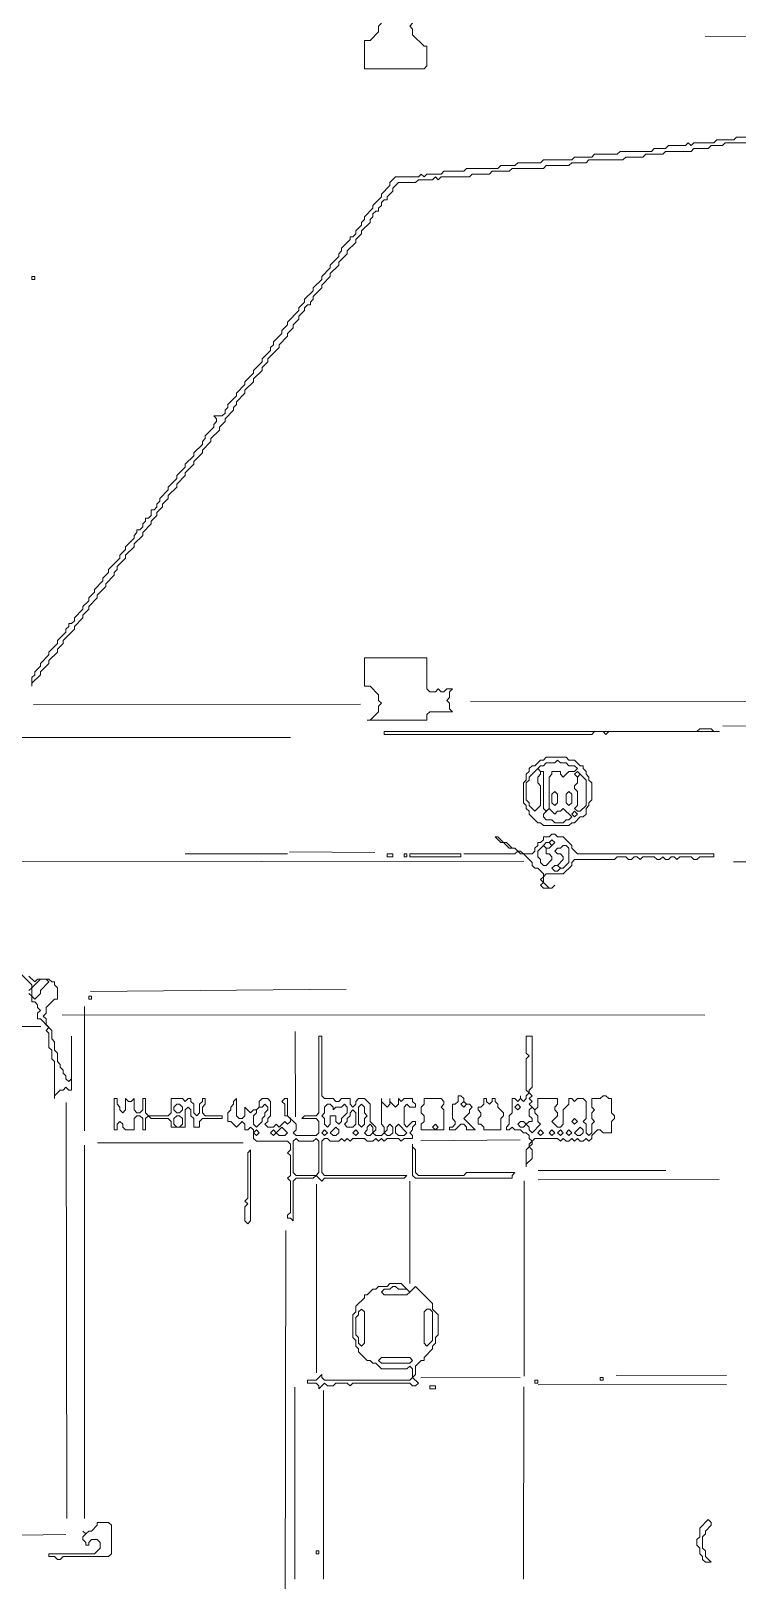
# Model space of a CAD drawing. Extents: x 12 to 2459, y 13 to 1740.
# Drawn here: x 985 to 1233, y 549 to 1094 of the extents above; entities that cross this region are included whole.
import ezdxf

# ---------------------------------------------------------------- set-up
doc = ezdxf.new("R2010")
doc.units = 0
for name, color, linetype, lineweight in [('TEXT_FALLBACK_OUTLINE', 2, 'Continuous', 0), ('TRACE_CURVE', 6, 'Continuous', 0), ('TRACE_STRAIGHT', 5, 'Continuous', 0), ('TRACE_TEXT_SYMBOL', 6, 'Continuous', 0)]:
    doc.layers.add(name, color=color, linetype=linetype, lineweight=lineweight)

msp = doc.modelspace()

# ---------------------------------------------------------------- linework, layer by layer
at = {"layer": 'TEXT_FALLBACK_OUTLINE', "color": 2}
for points in [[(1135, 720), (1135, 718), (1134, 717), (1133, 717), (1133, 712), (1134, 711), (1134, 710), (1133, 709), (1132, 709), (1132, 708), (1134, 708), (1136, 710), (1137, 710), (1138, 709), (1138, 708), (1141, 708), (1137, 712), (1139, 714), (1139, 715), (1140, 716), (1139, 717), (1138, 717), (1137, 718), (1137, 719), (1136, 720)], [(1123, 719), (1123, 717), (1122, 716), (1122, 714), (1123, 713), (1123, 711), (1122, 710), (1122, 708), (1130, 708), (1130, 715), (1129, 716), (1130, 717), (1130, 718), (1129, 719)], [(1136, 717), (1137, 718), (1138, 717), (1137, 716)], [(1144, 719), (1144, 717), (1143, 716), (1142, 716), (1142, 715), (1143, 714), (1143, 713), (1142, 712), (1142, 710), (1143, 710), (1144, 709), (1144, 708), (1150, 708), (1150, 712), (1151, 713), (1151, 714), (1149, 716), (1149, 717), (1148, 718), (1148, 719), (1147, 719), (1147, 718), (1146, 717), (1145, 718), (1145, 719)], [(1126, 709), (1127, 710), (1128, 709), (1127, 708)], [(1119, 703), (1119, 692), (1120, 691), (1154, 691), (1154, 692), (1155, 693), (1138, 693), (1137, 692), (1121, 692), (1120, 693), (1120, 701), (1119, 702)]]:
    msp.add_lwpolyline(points, close=True, dxfattribs=at)
at = {"layer": 'TRACE_CURVE', "color": 6}
for points in [[(1240, 1057), (1233, 1057), (1232, 1056), (1226, 1056), (1225, 1055), (1218, 1055), (1217, 1054), (1216, 1055), (1215, 1054), (1209, 1054), (1208, 1053), (1204, 1053), (1203, 1052), (1192, 1052), (1191, 1051), (1183, 1051), (1182, 1050), (1176, 1050), (1175, 1049), (1165, 1049), (1164, 1048), (1156, 1048), (1155, 1047), (1150, 1047), (1149, 1046), (1138, 1046), (1137, 1045), (1130, 1045), (1129, 1044), (1124, 1044), (1123, 1043), (1122, 1044), (1121, 1043), (1113, 1043), (1111, 1041), (1111, 1040), (1108, 1037), (1108, 1036), (1105, 1033), (1105, 1032), (1102, 1029), (1102, 1028), (1101, 1027), (1101, 1026), (1099, 1024), (1099, 1023), (1098, 1022), (1097, 1022), (1097, 1021), (1094, 1018), (1094, 1017), (1093, 1016), (1093, 1015), (1090, 1012), (1090, 1011), (1087, 1008), (1087, 1007), (1084, 1004), (1084, 1003), (1081, 1000), (1081, 999), (1079, 997), (1079, 996)], [(1112, 1038), (1112, 1039), (1114, 1041), (1120, 1041), (1121, 1042), (1126, 1042), (1127, 1043), (1128, 1042), (1129, 1043), (1139, 1043), (1140, 1044), (1146, 1044), (1147, 1045), (1153, 1045), (1154, 1046), (1165, 1046), (1166, 1047), (1174, 1047), (1175, 1048), (1180, 1048), (1181, 1049), (1193, 1049), (1194, 1050), (1200, 1050), (1201, 1051), (1207, 1051), (1208, 1052), (1217, 1052), (1218, 1053), (1223, 1053), (1224, 1054), (1228, 1054), (1229, 1055), (1242, 1055)], [(1039, 938), (1039, 939), (1042, 942), (1042, 943), (1045, 946), (1045, 947), (1048, 950), (1048, 951), (1051, 954), (1051, 955), (1053, 957), (1053, 958), (1056, 961), (1056, 962), (1057, 963), (1057, 964), (1060, 967), (1060, 968), (1063, 971), (1063, 972), (1066, 975), (1066, 976), (1068, 978), (1068, 979), (1072, 983), (1072, 984), (1075, 987), (1075, 988), (1077, 990), (1077, 991), (1079, 993), (1079, 994), (1081, 996), (1081, 997), (1082, 998), (1083, 998), (1083, 999), (1084, 1000), (1084, 1001), (1087, 1004), (1087, 1005), (1090, 1008), (1090, 1009), (1093, 1012), (1093, 1013), (1096, 1016), (1096, 1017), (1099, 1020), (1099, 1021), (1101, 1023), (1101, 1024), (1104, 1027), (1104, 1028), (1105, 1029), (1105, 1030), (1106, 1031), (1107, 1031), (1107, 1032), (1108, 1033), (1108, 1034), (1109, 1035), (1110, 1035), (1110, 1036), (1112, 1038)], [(1079, 996), (1075, 992), (1075, 991), (1073, 989), (1073, 988), (1070, 985), (1070, 984), (1069, 983), (1069, 982), (1066, 979), (1066, 978), (1063, 975), (1063, 974), (1060, 971), (1060, 970), (1057, 967), (1057, 966), (1054, 963), (1054, 962), (1053, 961), (1053, 960), (1052, 959), (1049, 959), (1050, 958), (1050, 957), (1049, 956), (1049, 955), (1046, 952), (1046, 951), (1045, 950), (1045, 949), (1042, 946), (1042, 945), (1039, 942), (1039, 941), (1036, 938), (1036, 937), (1033, 934), (1033, 933), (1030, 930), (1030, 929), (1029, 928), (1029, 927), (1028, 926), (1027, 926), (1027, 924), (1026, 923), (1025, 923), (1025, 922), (1024, 921), (1024, 920), (1023, 919), (1022, 919), (1022, 918), (1021, 917), (1021, 916), (1018, 913), (1018, 912), (1016, 910), (1016, 909), (1012, 905), (1012, 904), (1010, 902), (1010, 901)], [(1010, 901), (1007, 898), (1007, 897), (1005, 895), (1005, 894), (1003, 892), (1003, 891), (1000, 888), (1000, 887), (999, 886), (998, 886), (998, 885), (997, 884), (997, 883), (994, 880), (994, 879), (991, 876), (991, 875), (988, 872), (988, 871), (986, 869), (986, 868), (985, 867), (985, 864), (985, 865), (988, 868), (988, 869), (991, 872), (991, 873), (994, 876), (994, 877), (996, 879), (996, 880), (1000, 884), (1000, 885), (1003, 888), (1003, 889), (1005, 891), (1005, 892), (1008, 895), (1008, 896), (1011, 899), (1011, 900), (1014, 903), (1014, 904), (1015, 905), (1015, 906), (1018, 909), (1018, 910), (1021, 913), (1021, 914), (1024, 917), (1024, 918), (1027, 921), (1027, 922), (1029, 924), (1029, 925), (1031, 927), (1031, 928), (1033, 930), (1033, 931), (1036, 934), (1036, 935), (1039, 938)], [(978, 766), (985, 759), (985, 758), (984, 757)], [(984, 756), (985, 755), (985, 753), (986, 753), (987, 752), (987, 751), (988, 750), (987, 749), (987, 747), (988, 747), (991, 744), (990, 743), (991, 742), (991, 737), (992, 736), (992, 733), (993, 732), (993, 719), (993, 720), (995, 722), (996, 722), (997, 723), (998, 722), (999, 722), (999, 741), (999, 726), (998, 725), (997, 726), (997, 727), (996, 728), (996, 729), (995, 730), (995, 731), (994, 732), (994, 735), (993, 736), (993, 739), (992, 740), (992, 743), (990, 745), (990, 747), (989, 748), (990, 749), (990, 751), (993, 754), (994, 754), (994, 758), (993, 759), (993, 760), (992, 760), (991, 761), (987, 761), (986, 760), (984, 762)]]:
    msp.add_lwpolyline(points, dxfattribs=at)
msp.add_lwpolyline([(988, 761), (990, 761), (991, 760), (988, 757), (988, 756), (986, 754), (985, 755), (985, 758)], close=True, dxfattribs=at)
at = {"layer": 'TRACE_STRAIGHT', "color": 5}
for p, q in [((1221.89, 1092.47), (1283.14, 1091.77)), ((985.63, 857.6), (1100.63, 857.62)), ((1139.38, 858.65), (1288.13, 858.73)), ((1228.12, 850.01), (1266.88, 849.76)), ((974, 846), (1076, 846)), ((944.37, 802.27), (1158.13, 802.42)), ((1039, 805), (1075, 805)), ((1075.61, 805.7), (1105.64, 805.48)), ((1231.88, 802.18), (1380.63, 802.79)), ((1005.62, 756.63), (1095.64, 757.48)), ((995.62, 748.42), (1221.87, 748.37)), ((1003.51, 707.62), (1003.53, 751.37)), ((945.62, 744.37), (988.13, 744.35)), ((1077.61, 742.63), (1077.75, 712.62)), ((997.1, 717.63), (997.37, 571.37)), ((1008.12, 703.49), (1059.38, 703.5)), ((1121.87, 704.17), (1156.89, 704.48)), ((1003.51, 702.62), (1003.53, 571.37)), ((1163.12, 693.72), (1208.13, 693.76)), ((1085.14, 688.88), (1085.14, 622.62)), ((1118, 690), (1118, 654)), ((1158.26, 621.38), (1158.28, 690.13)), ((1163.12, 690.5), (1226.88, 690.55)), ((1074.05, 415.12), (1074.32, 672.62)), ((1190.62, 621.78), (1229.38, 621.72)), ((1077.51, 550.12), (1077.54, 617.62)), ((1087.64, 550.12), (1087.66, 616.38)), ((1121.87, 620.88), (1156.88, 620.91)), ((1157.97, 550.13), (1158.17, 617.63)), ((1163.12, 618.38), (1229.38, 618.47)), ((895.66, 564.56), (996.91, 565.75))]:
    msp.add_line(p, q, dxfattribs=at)
at = {"layer": 'TRACE_TEXT_SYMBOL', "color": 6}
for points in [[(1103, 1103), (1104, 1103), (1107, 1100), (1107, 1098), (1108, 1097), (1107, 1096), (1107, 1094), (1104, 1091), (1102, 1091), (1102, 1081), (1123, 1081), (1124, 1082), (1124, 1089), (1123, 1089), (1119, 1093), (1119, 1095), (1118, 1096), (1119, 1097), (1119, 1099), (1123, 1103)], [(985, 1008), (986, 1008), (986, 1007), (985, 1007)], [(1102, 874), (1102, 864), (1104, 864), (1107, 861), (1107, 859), (1108, 858), (1107, 857), (1107, 855), (1104, 852), (1103, 852), (1124, 852), (1124, 854), (1125, 855), (1133, 855), (1132, 856), (1132, 858), (1131, 859), (1132, 860), (1132, 862), (1133, 863), (1131, 863), (1130, 862), (1129, 862), (1128, 863), (1127, 862), (1125, 862), (1124, 863), (1124, 874)], [(1220, 849), (1219, 848), (1109, 848), (1109, 847), (1182, 847), (1183, 848), (1186, 848), (1187, 847), (1188, 848), (1227, 848), (1225, 848), (1224, 849)], [(1166, 839), (1165, 838), (1164, 838), (1162, 836), (1161, 836), (1160, 835), (1160, 834), (1159, 833), (1159, 831), (1158, 830), (1158, 823), (1159, 822), (1159, 821), (1160, 820), (1160, 819), (1163, 816), (1164, 816), (1165, 815), (1174, 815), (1175, 816), (1176, 816), (1178, 818), (1179, 818), (1180, 819), (1180, 821), (1181, 822), (1181, 823), (1182, 824), (1182, 830), (1181, 831), (1181, 832), (1180, 833), (1180, 834), (1179, 835), (1179, 836), (1178, 836), (1176, 838), (1174, 838), (1173, 839)], [(1163, 835), (1164, 834), (1164, 833), (1163, 832), (1163, 830), (1164, 829), (1164, 822), (1162, 820), (1160, 822), (1160, 823), (1159, 824), (1159, 830), (1160, 831), (1160, 832)], [(1169, 837), (1170, 838), (1171, 837), (1173, 837), (1174, 836), (1176, 836), (1177, 835), (1176, 834), (1174, 834), (1172, 832), (1171, 833), (1171, 834), (1168, 834), (1168, 833), (1167, 832), (1167, 821), (1166, 820), (1165, 821), (1165, 834), (1164, 834), (1163, 835), (1164, 836), (1165, 836), (1166, 837)], [(1176, 833), (1177, 834), (1178, 833), (1177, 832)], [(1177, 832), (1178, 833), (1180, 831), (1180, 822), (1178, 820), (1177, 820), (1176, 821), (1177, 822), (1177, 827), (1176, 828), (1176, 829), (1177, 830)], [(1168, 826), (1169, 827), (1170, 826), (1170, 823), (1169, 822), (1168, 823)], [(1173, 826), (1174, 827), (1175, 826), (1175, 823), (1174, 822), (1173, 823)], [(1167, 821), (1169, 819), (1170, 820), (1171, 820), (1172, 821), (1175, 818), (1174, 817), (1173, 817), (1172, 816), (1169, 816), (1168, 817), (1166, 817), (1165, 818), (1165, 819)], [(1175, 819), (1176, 820), (1177, 819), (1176, 818)], [(1165, 808), (1166, 807), (1166, 805), (1167, 805), (1168, 804), (1168, 803), (1166, 801), (1165, 801), (1164, 802), (1164, 803), (1163, 804), (1163, 806)], [(1165, 808), (1166, 809), (1167, 809), (1168, 808), (1167, 807), (1166, 807)], [(1167, 809), (1168, 810), (1169, 809), (1168, 808)], [(1171, 807), (1172, 808), (1173, 808), (1174, 807), (1174, 802), (1172, 800), (1171, 800), (1170, 801), (1172, 803), (1172, 804), (1171, 805), (1170, 805), (1169, 806), (1170, 807)], [(1110, 805), (1112, 805), (1112, 804), (1110, 804)], [(1116, 805), (1117, 805), (1117, 804), (1116, 804)], [(1118, 805), (1136, 805), (1136, 804), (1118, 804)], [(1168, 800), (1169, 801), (1170, 801), (1171, 800), (1170, 799), (1169, 799)], [(1005, 755), (1006, 755), (1006, 754), (1005, 754)], [(1035, 716), (1036, 717), (1037, 717), (1038, 716), (1038, 715), (1037, 714), (1036, 714), (1035, 715)], [(1066, 716), (1067, 717), (1068, 716), (1068, 715), (1067, 714), (1067, 713), (1066, 712), (1066, 711), (1064, 709), (1063, 710), (1063, 713), (1064, 714), (1064, 715), (1065, 716)], [(1088, 716), (1089, 717), (1090, 717), (1091, 716), (1091, 715), (1092, 716), (1094, 716), (1095, 717), (1096, 716), (1096, 714), (1094, 712), (1094, 711), (1093, 710), (1092, 711), (1092, 713), (1090, 713), (1090, 710), (1089, 709), (1088, 710), (1088, 712), (1087, 713), (1088, 714)], [(1097, 714), (1098, 715), (1099, 714), (1099, 710), (1098, 709), (1096, 709), (1095, 710), (1096, 711), (1096, 712), (1097, 713)], [(1100, 716), (1101, 717), (1102, 716), (1102, 714), (1103, 713), (1102, 712), (1102, 710), (1101, 709), (1100, 710)], [(1155, 716), (1156, 717), (1157, 716), (1156, 715)], [(1160, 715), (1161, 716), (1162, 715), (1162, 714), (1163, 713), (1163, 711), (1164, 710), (1161, 707), (1160, 708), (1160, 709), (1159, 710), (1160, 711), (1161, 711), (1161, 712), (1160, 713)], [(1035, 712), (1036, 713), (1037, 713), (1038, 712), (1038, 710), (1037, 709), (1036, 709), (1035, 710)], [(1073, 709), (1075, 707), (1074, 706), (1072, 706), (1071, 707)], [(1092, 709), (1093, 708), (1093, 707), (1092, 706), (1091, 706), (1090, 707)], [(1103, 709), (1104, 710), (1105, 709), (1105, 707), (1104, 706), (1103, 706), (1102, 707), (1103, 708)], [(1110, 709), (1111, 710), (1112, 709), (1112, 707), (1111, 706), (1110, 706), (1109, 707), (1110, 708)], [(1113, 709), (1114, 710), (1117, 707), (1116, 706), (1114, 706), (1113, 707)], [(1156, 710), (1157, 711), (1158, 711), (1159, 710), (1158, 709), (1157, 709)], [(1175, 711), (1176, 712), (1177, 711), (1176, 710)], [(1178, 709), (1179, 708), (1179, 707), (1178, 706), (1177, 706), (1176, 707)], [(1063, 707), (1064, 708), (1065, 707), (1064, 706)], [(1069, 707), (1070, 708), (1071, 707), (1070, 706)], [(1077, 704), (1078, 705), (1079, 704), (1084, 704), (1085, 705), (1086, 704), (1086, 693), (1085, 692), (1078, 692), (1077, 693)], [(1087, 707), (1088, 708), (1089, 707), (1088, 706)], [(1098, 707), (1099, 708), (1100, 707), (1099, 706)], [(1163, 707), (1164, 708), (1165, 707), (1164, 706)], [(1167, 707), (1168, 708), (1169, 707), (1168, 706)], [(1170, 707), (1171, 708), (1172, 707), (1171, 706)], [(1173, 707), (1174, 708), (1175, 707), (1174, 706)], [(1062, 701), (1061, 700), (1061, 684), (1060, 683), (1061, 682), (1060, 681), (1060, 676), (1061, 675), (1062, 676)], [(1111, 654), (1110, 653), (1107, 653), (1106, 652), (1105, 652), (1103, 650), (1102, 650), (1102, 649), (1099, 646), (1099, 644), (1098, 643), (1098, 635), (1099, 634), (1099, 632), (1100, 631), (1100, 630), (1103, 627), (1104, 627), (1105, 626), (1106, 626), (1108, 624), (1117, 624), (1118, 625), (1119, 624), (1119, 621), (1118, 620), (1088, 620), (1087, 621), (1087, 622), (1085, 620), (1082, 620), (1082, 619), (1085, 619), (1086, 618), (1086, 617), (1088, 619), (1089, 618), (1091, 618), (1092, 619), (1096, 619), (1097, 618), (1098, 619), (1118, 619), (1119, 618), (1120, 618), (1121, 619), (1119, 621), (1120, 622), (1120, 625), (1122, 627), (1123, 627), (1123, 628), (1126, 631), (1126, 632), (1127, 633), (1127, 635), (1128, 636), (1128, 643), (1126, 645), (1126, 647), (1120, 653), (1118, 651), (1115, 654)], [(1111, 652), (1112, 653), (1113, 653), (1114, 652), (1117, 652), (1118, 651), (1117, 650), (1109, 650), (1108, 651), (1109, 652)], [(1100, 644), (1101, 645), (1102, 644), (1102, 633), (1101, 632), (1100, 633), (1100, 635), (1099, 636), (1099, 642), (1100, 643)], [(1123, 644), (1124, 645), (1125, 645), (1126, 644), (1126, 634), (1124, 632), (1123, 633)], [(1107, 627), (1108, 628), (1118, 628), (1119, 627), (1118, 626), (1108, 626)], [(1125, 618), (1127, 618), (1127, 617), (1125, 617)], [(1162, 620), (1163, 620), (1163, 619), (1162, 619)], [(1185, 621), (1186, 621), (1186, 620), (1185, 620)], [(1008, 570), (1008, 569), (1006, 567), (1005, 567), (1004, 566), (1003, 567), (1004, 566), (1003, 565), (1003, 564), (1004, 563), (1004, 562), (1005, 562), (1005, 563), (1006, 564), (1008, 564), (1009, 563), (1009, 561), (1007, 559), (991, 559), (991, 558), (993, 558), (994, 557), (995, 557), (996, 558), (1012, 558), (1013, 559), (1013, 569), (1012, 570)], [(1223, 571), (1220, 568), (1220, 565), (1219, 564), (1219, 562), (1220, 561), (1220, 559), (1221, 558), (1221, 557), (1222, 556), (1224, 556), (1222, 558), (1222, 560), (1221, 561), (1221, 565), (1222, 566), (1222, 567), (1224, 569), (1224, 570)], [(1085, 560), (1086, 560), (1086, 559), (1085, 559)]]:
    msp.add_lwpolyline(points, close=True, dxfattribs=at)
for points in [[(1168, 812), (1167, 811), (1165, 811), (1165, 810), (1164, 809), (1163, 809), (1163, 808), (1162, 807), (1162, 806), (1161, 805), (1158, 805), (1157, 806), (1156, 806), (1155, 807), (1154, 807), (1152, 809), (1151, 809), (1149, 811), (1148, 811), (1150, 809), (1151, 809), (1153, 807), (1155, 807), (1156, 806), (1155, 805), (1137, 805), (1155, 805), (1156, 806), (1157, 805), (1158, 805), (1161, 802), (1161, 801), (1162, 800), (1163, 800), (1165, 798), (1165, 797), (1164, 796), (1165, 795), (1164, 794), (1165, 793), (1168, 793), (1169, 794), (1168, 793), (1167, 793), (1165, 795), (1165, 797), (1166, 798), (1172, 798), (1175, 801), (1175, 802), (1176, 803), (1190, 803), (1191, 804), (1194, 804), (1195, 803), (1196, 803), (1197, 804), (1198, 804), (1199, 803), (1200, 804), (1204, 804), (1205, 803), (1206, 803), (1207, 804)], [(1207, 804), (1208, 803), (1209, 803), (1210, 804), (1211, 804), (1212, 803), (1213, 804), (1217, 804), (1218, 803), (1219, 803), (1220, 804), (1225, 804), (1225, 805), (1177, 805), (1175, 807), (1175, 808), (1172, 811), (1170, 811), (1169, 812), (1168, 812)], [(1086, 741), (1086, 714), (1085, 713), (1081, 713), (1080, 712), (1085, 712), (1086, 711), (1086, 707), (1085, 706), (1078, 706), (1077, 707), (1078, 708), (1078, 710), (1075, 713), (1075, 719), (1074, 719), (1073, 718), (1074, 717), (1074, 713), (1075, 713), (1076, 712), (1076, 711), (1075, 710), (1074, 711), (1072, 709), (1071, 710), (1070, 709), (1068, 709), (1067, 710), (1068, 711), (1068, 712), (1069, 713), (1069, 718), (1068, 719), (1066, 719), (1065, 718), (1065, 716), (1064, 715), (1063, 715), (1062, 714), (1060, 716), (1060, 713), (1059, 712), (1058, 712), (1057, 713), (1057, 719), (1056, 718), (1056, 717), (1055, 716), (1055, 715), (1054, 714), (1054, 711), (1055, 711), (1057, 709), (1059, 711), (1060, 710), (1060, 708), (1061, 708), (1062, 709), (1063, 708), (1063, 705), (1064, 704), (1075, 704), (1076, 703)], [(1114, 717), (1113, 716), (1111, 718), (1111, 719), (1111, 717), (1110, 716), (1108, 718), (1108, 719), (1108, 710), (1109, 709), (1109, 707), (1108, 706), (1106, 706), (1105, 707), (1106, 708), (1106, 709), (1104, 711), (1104, 717), (1102, 719), (1100, 719), (1099, 718), (1099, 717), (1098, 716), (1097, 717), (1097, 719), (1094, 719), (1093, 718), (1092, 718), (1091, 719), (1088, 719), (1087, 720), (1087, 741), (1086, 741)], [(1159, 741), (1159, 735), (1160, 734), (1159, 733), (1159, 722), (1160, 721), (1159, 720), (1159, 719), (1158, 718), (1157, 719), (1157, 720), (1157, 719), (1156, 718), (1155, 719), (1154, 719), (1154, 714), (1153, 713), (1153, 710), (1152, 709), (1152, 708), (1153, 708), (1154, 709), (1155, 708), (1157, 708), (1158, 707), (1159, 707), (1160, 706), (1160, 705), (1161, 704), (1160, 703), (1160, 702), (1159, 701), (1159, 695), (1159, 696), (1161, 698), (1161, 701), (1160, 702), (1161, 703), (1161, 704), (1162, 705), (1170, 705), (1171, 704), (1172, 705), (1173, 704), (1174, 704), (1175, 705), (1176, 704), (1177, 705), (1178, 704), (1179, 704), (1180, 705), (1181, 704), (1182, 705), (1182, 706), (1184, 708), (1185, 708), (1186, 707), (1189, 707), (1189, 711), (1190, 712), (1190, 713), (1189, 714), (1189, 719), (1188, 719)], [(1188, 719), (1187, 720), (1186, 720), (1185, 719), (1182, 719), (1182, 716), (1183, 715), (1182, 714), (1182, 712), (1183, 711), (1182, 710), (1182, 707), (1181, 706), (1180, 707), (1180, 710), (1179, 711), (1180, 712), (1180, 718), (1179, 719), (1177, 719), (1176, 718), (1175, 719), (1174, 719), (1174, 717), (1172, 715), (1172, 710), (1171, 709), (1170, 709), (1168, 711), (1170, 713), (1170, 714), (1169, 715), (1169, 716), (1170, 717), (1170, 719), (1163, 719), (1163, 716), (1162, 715), (1160, 717), (1161, 718), (1160, 719), (1161, 720), (1160, 721), (1160, 722), (1161, 723), (1161, 741), (1159, 741)], [(1014, 719), (1014, 708), (1015, 708), (1015, 710), (1016, 711), (1017, 710), (1017, 709), (1018, 708), (1021, 708), (1021, 712), (1022, 713), (1023, 713), (1024, 712), (1024, 708), (1025, 708), (1025, 712), (1026, 713), (1027, 712), (1033, 712), (1034, 711), (1034, 709), (1039, 709), (1039, 715), (1040, 716), (1041, 715), (1041, 713), (1042, 712), (1042, 709), (1044, 709), (1044, 711), (1045, 712), (1052, 712), (1052, 713), (1046, 713), (1045, 714), (1045, 716), (1046, 717), (1046, 719), (1045, 719), (1045, 718), (1044, 717), (1044, 714), (1043, 713), (1042, 714), (1042, 717), (1041, 718), (1041, 719), (1040, 719), (1039, 718), (1038, 719), (1034, 719), (1034, 714), (1033, 713), (1026, 713), (1025, 714), (1025, 719), (1024, 719), (1024, 715), (1023, 714), (1022, 714), (1021, 715), (1021, 719), (1020, 718), (1019, 718)], [(1019, 718), (1018, 719), (1018, 715), (1017, 714), (1016, 715), (1016, 716), (1015, 717), (1015, 719), (1014, 719)], [(1076, 703), (1076, 701), (1075, 700), (1076, 699), (1076, 692), (1075, 691), (1076, 690), (1076, 679), (1075, 678), (1075, 677), (1076, 677), (1077, 676), (1077, 690), (1078, 691), (1084, 691), (1085, 692), (1087, 690), (1088, 691), (1116, 691), (1117, 692), (1088, 692), (1087, 693), (1087, 704), (1088, 705), (1089, 705), (1090, 704), (1093, 704), (1094, 705), (1095, 704), (1096, 705), (1097, 704), (1098, 705), (1102, 705), (1103, 704), (1105, 704), (1106, 705), (1107, 704), (1108, 705), (1109, 704), (1110, 705), (1114, 705), (1115, 704), (1116, 705), (1119, 705), (1119, 706), (1118, 707), (1119, 708), (1119, 709), (1120, 710), (1120, 711), (1119, 711), (1117, 709), (1116, 710), (1116, 716), (1117, 717), (1118, 716), (1120, 716), (1120, 717), (1119, 718), (1119, 719), (1116, 719), (1115, 718), (1114, 719), (1114, 717)]]:
    msp.add_lwpolyline(points, dxfattribs=at)

doc.saveas('drawing.dxf')
